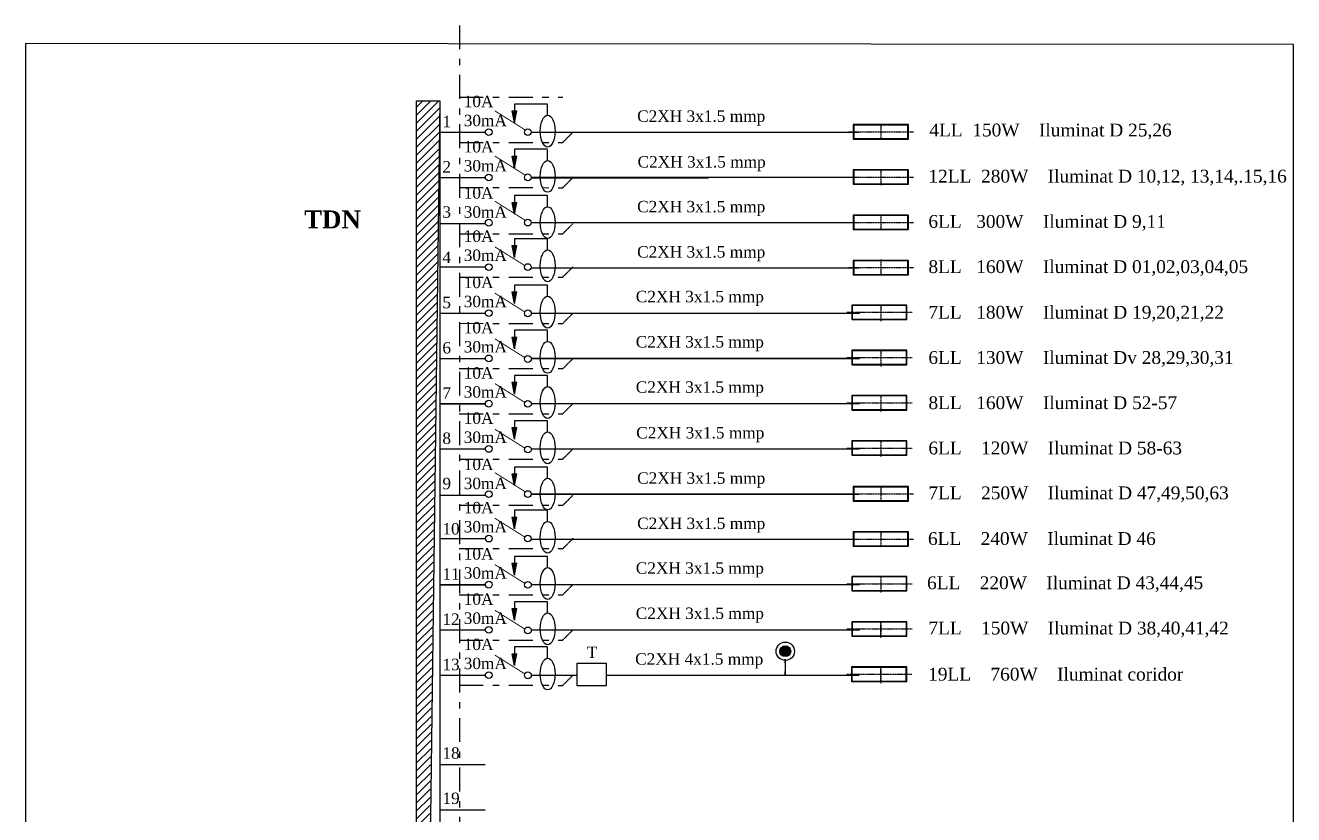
# Model space of a CAD drawing. Header units: inches. Extents: x -369701 to 85886, y 28217 to 66726.
# Drawn here: x -333952 to -319936, y 44294 to 53017 of the extents above; entities that cross this region are included whole.
import ezdxf

# ---------------------------------------------------------------- set-up
doc = ezdxf.new("R2010")
doc.units = ezdxf.units.IN
doc.header["$MEASUREMENT"] = 0
for name, pattern in [('DASHDOTX2', [50.8, 25.4, -12.7, 0, -12.7]), ('DOUBLE_DASHED', [1.093611, 0.529167, -0.211667, 0.141111, -0.211667]), ('VERDECKT2_S2', [0.135, 0.1, -0.035])]:
    doc.linetypes.add(name, pattern=pattern)
doc.layers.add('Circuite', color=7, linetype='Continuous', lineweight=25)
doc.layers.add('Circuite incendiu', color=1, linetype='Continuous', lineweight=25)
doc.layers.add('circuite iluminat normal', color=7, linetype='Continuous')
doc.layers.add('ELECTRICAL', color=7, linetype='Continuous')
doc.styles.get("Standard").update_dxf_attribs({"font": 'arial.ttf'})

msp = doc.modelspace()

# ---------------------------------------------------------------- hatches: boundary and pattern name
at = {"layer": 'Circuite', "linetype": 'Continuous'}
h = msp.add_hatch(color=256, dxfattribs=at)
h.paths.add_polyline_path([(-328547, 51942), (-328547, 52072), (-328573, 52072)])
h.paths.add_polyline_path([(-328521, 52072), (-328547, 52072), (-328547, 51942)])
h = msp.add_hatch(color=256, dxfattribs=at)
h.paths.add_polyline_path([(-328547, 51942), (-328547, 52072), (-328573, 52072)])
h.paths.add_polyline_path([(-328521, 52072), (-328547, 52072), (-328547, 51942)])
h = msp.add_hatch(color=256, dxfattribs=at)
h.paths.add_polyline_path([(-328547, 51442), (-328547, 51572), (-328573, 51572)])
h.paths.add_polyline_path([(-328521, 51572), (-328547, 51572), (-328547, 51442)])
h = msp.add_hatch(color=256, dxfattribs=at)
h.paths.add_polyline_path([(-328547, 51442), (-328547, 51572), (-328573, 51572)])
h.paths.add_polyline_path([(-328521, 51572), (-328547, 51572), (-328547, 51442)])
h = msp.add_hatch(color=256, dxfattribs=at)
h.paths.add_polyline_path([(-328547, 50931), (-328547, 51061), (-328573, 51061)])
h.paths.add_polyline_path([(-328521, 51061), (-328547, 51061), (-328547, 50931)])
h = msp.add_hatch(color=256, dxfattribs=at)
h.paths.add_polyline_path([(-328547, 50931), (-328547, 51061), (-328573, 51061)])
h.paths.add_polyline_path([(-328521, 51061), (-328547, 51061), (-328547, 50931)])
h = msp.add_hatch(color=256, dxfattribs=at)
h.paths.add_polyline_path([(-328547, 50453), (-328547, 50583), (-328573, 50583)])
h.paths.add_polyline_path([(-328521, 50583), (-328547, 50583), (-328547, 50453)])
h = msp.add_hatch(color=256, dxfattribs=at)
h.paths.add_polyline_path([(-328547, 50453), (-328547, 50583), (-328573, 50583)])
h.paths.add_polyline_path([(-328521, 50583), (-328547, 50583), (-328547, 50453)])
h = msp.add_hatch(color=256, dxfattribs=at)
h.paths.add_polyline_path([(-328547, 49942), (-328547, 50072), (-328573, 50072)])
h.paths.add_polyline_path([(-328521, 50072), (-328547, 50072), (-328547, 49942)])
h = msp.add_hatch(color=256, dxfattribs=at)
h.paths.add_polyline_path([(-328547, 49942), (-328547, 50072), (-328573, 50072)])
h.paths.add_polyline_path([(-328521, 50072), (-328547, 50072), (-328547, 49942)])
h = msp.add_hatch(color=256, dxfattribs=at)
h.paths.add_polyline_path([(-328547, 49442), (-328547, 49572), (-328573, 49572)])
h.paths.add_polyline_path([(-328521, 49572), (-328547, 49572), (-328547, 49442)])
h = msp.add_hatch(color=256, dxfattribs=at)
h.paths.add_polyline_path([(-328547, 49442), (-328547, 49572), (-328573, 49572)])
h.paths.add_polyline_path([(-328521, 49572), (-328547, 49572), (-328547, 49442)])
h = msp.add_hatch(color=256, dxfattribs=at)
h.paths.add_polyline_path([(-328547, 48942), (-328547, 49072), (-328573, 49072)])
h.paths.add_polyline_path([(-328521, 49072), (-328547, 49072), (-328547, 48942)])
h = msp.add_hatch(color=256, dxfattribs=at)
h.paths.add_polyline_path([(-328547, 48942), (-328547, 49072), (-328573, 49072)])
h.paths.add_polyline_path([(-328521, 49072), (-328547, 49072), (-328547, 48942)])
h = msp.add_hatch(color=256, dxfattribs=at)
h.paths.add_polyline_path([(-328547, 48442), (-328547, 48572), (-328573, 48572)])
h.paths.add_polyline_path([(-328521, 48572), (-328547, 48572), (-328547, 48442)])
h = msp.add_hatch(color=256, dxfattribs=at)
h.paths.add_polyline_path([(-328547, 48442), (-328547, 48572), (-328573, 48572)])
h.paths.add_polyline_path([(-328521, 48572), (-328547, 48572), (-328547, 48442)])
h = msp.add_hatch(color=256, dxfattribs=at)
h.paths.add_polyline_path([(-328547, 47931), (-328547, 48061), (-328573, 48061)])
h.paths.add_polyline_path([(-328521, 48061), (-328547, 48061), (-328547, 47931)])
h = msp.add_hatch(color=256, dxfattribs=at)
h.paths.add_polyline_path([(-328547, 47931), (-328547, 48061), (-328573, 48061)])
h.paths.add_polyline_path([(-328521, 48061), (-328547, 48061), (-328547, 47931)])
h = msp.add_hatch(color=256, dxfattribs=at)
h.paths.add_polyline_path([(-328547, 47453), (-328547, 47583), (-328573, 47583)])
h.paths.add_polyline_path([(-328521, 47583), (-328547, 47583), (-328547, 47453)])
h = msp.add_hatch(color=256, dxfattribs=at)
h.paths.add_polyline_path([(-328547, 47453), (-328547, 47583), (-328573, 47583)])
h.paths.add_polyline_path([(-328521, 47583), (-328547, 47583), (-328547, 47453)])
h = msp.add_hatch(color=256, dxfattribs=at)
h.paths.add_polyline_path([(-328547, 46942), (-328547, 47072), (-328573, 47072)])
h.paths.add_polyline_path([(-328521, 47072), (-328547, 47072), (-328547, 46942)])
h = msp.add_hatch(color=256, dxfattribs=at)
h.paths.add_polyline_path([(-328547, 46942), (-328547, 47072), (-328573, 47072)])
h.paths.add_polyline_path([(-328521, 47072), (-328547, 47072), (-328547, 46942)])
h = msp.add_hatch(color=256, dxfattribs=at)
h.paths.add_polyline_path([(-328547, 46442), (-328547, 46572), (-328573, 46572)])
h.paths.add_polyline_path([(-328521, 46572), (-328547, 46572), (-328547, 46442)])
h = msp.add_hatch(color=256, dxfattribs=at)
h.paths.add_polyline_path([(-328547, 46442), (-328547, 46572), (-328573, 46572)])
h.paths.add_polyline_path([(-328521, 46572), (-328547, 46572), (-328547, 46442)])
at = {"layer": 'Circuite'}
msp.add_hatch(color=256, dxfattribs=at).paths.add_polyline_path([(-325494, 46100, 1), (-325614, 46100, 1)])
at = {"layer": 'Circuite', "linetype": 'Continuous'}
h = msp.add_hatch(color=256, dxfattribs=at)
h.paths.add_polyline_path([(-328547, 45942), (-328547, 46072), (-328573, 46072)])
h.paths.add_polyline_path([(-328521, 46072), (-328547, 46072), (-328547, 45942)])
h = msp.add_hatch(color=256, dxfattribs=at)
h.paths.add_polyline_path([(-328547, 45942), (-328547, 46072), (-328573, 46072)])
h.paths.add_polyline_path([(-328521, 46072), (-328547, 46072), (-328547, 45942)])
at = {"layer": 'Circuite incendiu'}
h = msp.add_hatch(dxfattribs=at)
h.set_pattern_fill('ANSI31', scale=500, style=0)
h.set_pattern_definition([(45, (-1924392.83, -1145257.324), (-44.1941738, 44.1941738), [])])
h.paths.add_polyline_path([(-329373, 52183), (-329628, 52183), (-329628, 33655)])

# ---------------------------------------------------------------- linework, layer by layer
at = {"color": 1, "linetype": 'DASHDOTX2', "ltscale": 0.05}
for p, q in [((-324498, 51928), (-324498, 51751)), ((-324860, 51840), (-324137, 51840)), ((-324860, 51340), (-324137, 51340)), ((-324498, 51428), (-324498, 51251)), ((-324498, 50928), (-324498, 50751)), ((-324860, 50840), (-324137, 50840)), ((-324860, 50340), (-324137, 50340)), ((-324498, 50428), (-324498, 50251)), ((-324498, 49924), (-324498, 49747)), ((-324875, 49846), (-324152, 49846)), ((-324875, 49346), (-324152, 49346)), ((-324499, 49424), (-324499, 49247)), ((-324498, 48924), (-324498, 48747)), ((-324875, 48846), (-324152, 48846)), ((-324499, 48424), (-324499, 48247)), ((-324875, 48346), (-324152, 48346)), ((-324860, 47840), (-324137, 47840)), ((-324498, 47928), (-324498, 47751)), ((-324498, 47428), (-324498, 47251)), ((-324860, 47340), (-324137, 47340)), ((-324875, 46846), (-324152, 46846)), ((-324498, 46924), (-324498, 46747)), ((-324502, 46424), (-324502, 46247)), ((-324499, 46424), (-324499, 46247)), ((-324875, 46346), (-324152, 46346)), ((-324878, 45846), (-324155, 45846)), ((-324502, 45924), (-324502, 45747)), ((-324498, 45924), (-324498, 45747))]:
    msp.add_line(p, q, dxfattribs=at)
for points in [[(-324803, 51760), (-324193, 51760), (-324193, 51920), (-324803, 51920)], [(-324798, 51765), (-324198, 51765), (-324198, 51915), (-324798, 51915)], [(-324803, 51260), (-324193, 51260), (-324193, 51420), (-324803, 51420)], [(-324798, 51265), (-324198, 51265), (-324198, 51415), (-324798, 51415)], [(-324803, 50760), (-324193, 50760), (-324193, 50920), (-324803, 50920)], [(-324798, 50765), (-324198, 50765), (-324198, 50915), (-324798, 50915)], [(-324803, 50260), (-324193, 50260), (-324193, 50420), (-324803, 50420)], [(-324798, 50265), (-324198, 50265), (-324198, 50415), (-324798, 50415)], [(-324819, 49766), (-324209, 49766), (-324209, 49926), (-324819, 49926)], [(-324814, 49771), (-324214, 49771), (-324214, 49921), (-324814, 49921)], [(-324819, 49266), (-324209, 49266), (-324209, 49426), (-324819, 49426)], [(-324814, 49271), (-324214, 49271), (-324214, 49421), (-324814, 49421)], [(-324819, 48766), (-324209, 48766), (-324209, 48926), (-324819, 48926)], [(-324814, 48771), (-324214, 48771), (-324214, 48921), (-324814, 48921)], [(-324819, 48266), (-324209, 48266), (-324209, 48426), (-324819, 48426)], [(-324814, 48271), (-324214, 48271), (-324214, 48421), (-324814, 48421)], [(-324803, 47760), (-324193, 47760), (-324193, 47920), (-324803, 47920)], [(-324798, 47765), (-324198, 47765), (-324198, 47915), (-324798, 47915)], [(-324803, 47260), (-324193, 47260), (-324193, 47420), (-324803, 47420)], [(-324798, 47265), (-324198, 47265), (-324198, 47415), (-324798, 47415)], [(-324819, 46766), (-324209, 46766), (-324209, 46926), (-324819, 46926)], [(-324814, 46771), (-324214, 46771), (-324214, 46921), (-324814, 46921)], [(-324819, 46266), (-324209, 46266), (-324209, 46426), (-324819, 46426)], [(-324814, 46271), (-324214, 46271), (-324214, 46421), (-324814, 46421)], [(-324822, 45766), (-324212, 45766), (-324212, 45926), (-324822, 45926)], [(-324817, 45771), (-324217, 45771), (-324217, 45921), (-324817, 45921)]]:
    msp.add_lwpolyline(points, close=True)
at = {"layer": 'Circuite', "linetype": 'DOUBLE_DASHED', "ltscale": 500}
msp.add_line((-329153, 53017), (-329153, 32097), dxfattribs=at)
at = {"layer": 'Circuite', "linetype": 'Continuous'}
for p, q in [((-328547, 52147), (-328547, 51942)), ((-328183, 52147), (-328547, 52147)), ((-328183, 52026), (-328183, 52146)), ((-328573, 52072), (-328521, 52072)), ((-328547, 51942), (-328573, 52072)), ((-328573, 52072), (-328521, 52072)), ((-328547, 51942), (-328521, 52072)), ((-328547, 51942), (-328521, 52072)), ((-328547, 51647), (-328547, 51442)), ((-328183, 51647), (-328547, 51647)), ((-328183, 51526), (-328183, 51646)), ((-328573, 51572), (-328521, 51572)), ((-328547, 51442), (-328573, 51572)), ((-328573, 51572), (-328521, 51572)), ((-328547, 51442), (-328521, 51572)), ((-328547, 51442), (-328521, 51572)), ((-328573, 51061), (-328521, 51061)), ((-328547, 50931), (-328573, 51061)), ((-328573, 51061), (-328521, 51061)), ((-328547, 51136), (-328547, 50931)), ((-328183, 51136), (-328547, 51136)), ((-328547, 50931), (-328521, 51061)), ((-328547, 50931), (-328521, 51061)), ((-328183, 51015), (-328183, 51135)), ((-328547, 50658), (-328547, 50452)), ((-328183, 50658), (-328547, 50658)), ((-328183, 50536), (-328183, 50657)), ((-328573, 50583), (-328521, 50583)), ((-328547, 50453), (-328573, 50583)), ((-328573, 50583), (-328521, 50583)), ((-328547, 50453), (-328521, 50583)), ((-328547, 50453), (-328521, 50583)), ((-328573, 50072), (-328521, 50072)), ((-328547, 49942), (-328573, 50072)), ((-328573, 50072), (-328521, 50072)), ((-328547, 50147), (-328547, 49942)), ((-328183, 50147), (-328547, 50147)), ((-328547, 49942), (-328521, 50072)), ((-328547, 49942), (-328521, 50072)), ((-328183, 50026), (-328183, 50146)), ((-328547, 49647), (-328547, 49442)), ((-328183, 49647), (-328547, 49647)), ((-328183, 49526), (-328183, 49646)), ((-328573, 49572), (-328521, 49572)), ((-328547, 49442), (-328573, 49572)), ((-328573, 49572), (-328521, 49572)), ((-328547, 49442), (-328521, 49572)), ((-328547, 49442), (-328521, 49572)), ((-328573, 49072), (-328521, 49072)), ((-328547, 48942), (-328573, 49072)), ((-328573, 49072), (-328521, 49072)), ((-328547, 49147), (-328547, 48942)), ((-328183, 49147), (-328547, 49147)), ((-328547, 48942), (-328521, 49072)), ((-328547, 48942), (-328521, 49072)), ((-328183, 49026), (-328183, 49146)), ((-328547, 48647), (-328547, 48442)), ((-328183, 48647), (-328547, 48647)), ((-328183, 48526), (-328183, 48646)), ((-328573, 48572), (-328521, 48572)), ((-328547, 48442), (-328573, 48572)), ((-328573, 48572), (-328521, 48572)), ((-328547, 48442), (-328521, 48572)), ((-328547, 48442), (-328521, 48572)), ((-328547, 48136), (-328547, 47931)), ((-328183, 48136), (-328547, 48136)), ((-328183, 48015), (-328183, 48135)), ((-328573, 48061), (-328521, 48061)), ((-328547, 47931), (-328573, 48061)), ((-328573, 48061), (-328521, 48061)), ((-328547, 47931), (-328521, 48061)), ((-328547, 47931), (-328521, 48061)), ((-328547, 47658), (-328547, 47452)), ((-328183, 47658), (-328547, 47658)), ((-328183, 47536), (-328183, 47657)), ((-328573, 47583), (-328521, 47583)), ((-328547, 47453), (-328573, 47583)), ((-328573, 47583), (-328521, 47583)), ((-328547, 47453), (-328521, 47583)), ((-328547, 47453), (-328521, 47583)), ((-328547, 47147), (-328547, 46942)), ((-328183, 47147), (-328547, 47147)), ((-328183, 47026), (-328183, 47146)), ((-328573, 47072), (-328521, 47072)), ((-328547, 46942), (-328573, 47072)), ((-328573, 47072), (-328521, 47072)), ((-328547, 46942), (-328521, 47072)), ((-328547, 46942), (-328521, 47072)), ((-328573, 46572), (-328521, 46572)), ((-328547, 46442), (-328573, 46572)), ((-328573, 46572), (-328521, 46572)), ((-328547, 46647), (-328547, 46442)), ((-328183, 46647), (-328547, 46647)), ((-328547, 46442), (-328521, 46572)), ((-328547, 46442), (-328521, 46572)), ((-328183, 46526), (-328183, 46646)), ((-328547, 46147), (-328547, 45942)), ((-328183, 46147), (-328547, 46147)), ((-328183, 46026), (-328183, 46146)), ((-328573, 46072), (-328521, 46072)), ((-328547, 45942), (-328573, 46072)), ((-328573, 46072), (-328521, 46072)), ((-328547, 45942), (-328521, 46072)), ((-328547, 45942), (-328521, 46072))]:
    msp.add_line(p, q, dxfattribs=at)
msp.add_lwpolyline([(-319936, 28227), (-319936, 52805), (-333951, 52815), (-333952, 28227)], close=True, dxfattribs=at)
at = {"layer": 'Circuite'}
msp.add_lwpolyline([(-329628, 52183), (-329373, 52183), (-329373, 32065), (-329628, 32065)], close=True, dxfattribs=at)
for radius in [101, 59.9]:
    msp.add_circle((-325554, 46100), radius, dxfattribs=at)
at = {"layer": 'Circuite', "linetype": 'Continuous'}
for centre in [(-328180, 51848), (-328180, 51348), (-328180, 50837), (-328180, 50359), (-328180, 49848), (-328180, 49348), (-328180, 48848), (-328180, 48348), (-328180, 47837), (-328180, 47359), (-328180, 46848), (-328180, 46348), (-328180, 45848)]:
    msp.add_ellipse(centre, major_axis=(0, 176), ratio=0.466655, dxfattribs=at)
at = {"layer": 'circuite iluminat normal', "linetype": 'VERDECKT2_S2', "ltscale": 2000, "const_width": 15}
msp.add_lwpolyline([(-325555, 45835, 0.001415), (-325555, 46013)], format="xyb", dxfattribs=at)
at = {"layer": 'circuite iluminat normal'}
msp.add_lwpolyline([(-327855, 45970), (-327533, 45970), (-327533, 45716), (-327855, 45716)], close=True, dxfattribs=at)
at = {"layer": 'ELECTRICAL', "linetype": 'Continuous'}
msp.add_line((-329373, 52183), (-329628, 32065), dxfattribs=at)
at = {"layer": 'ELECTRICAL', "linetype": 'DOUBLE_DASHED', "ltscale": 500}
for p, q in [((-329156, 52224), (-328013, 52223)), ((-329156, 51724), (-328013, 51723)), ((-329156, 51224), (-328013, 51223)), ((-329156, 50713), (-328013, 50713)), ((-329156, 50235), (-328013, 50234)), ((-329156, 49724), (-328013, 49723)), ((-329156, 49224), (-328013, 49223)), ((-329157, 48724), (-328165, 48724)), ((-329156, 48724), (-328013, 48723)), ((-329156, 48224), (-328013, 48223)), ((-329156, 47713), (-328013, 47713)), ((-329156, 47235), (-328013, 47234)), ((-329156, 46724), (-328013, 46723)), ((-329156, 46224), (-328013, 46223)), ((-329157, 45724), (-328165, 45724)), ((-329156, 45724), (-328013, 45723))]:
    msp.add_line(p, q, dxfattribs=at)
at = {"layer": 'ELECTRICAL', "linetype": 'DOUBLE_DASHED'}
for p, q in [((-328013, 51723), (-327899, 51837)), ((-328013, 51223), (-327899, 51337)), ((-328013, 50713), (-327899, 50826)), ((-328013, 50234), (-327899, 50348)), ((-328013, 49723), (-327899, 49837)), ((-328013, 49223), (-327899, 49337)), ((-328013, 48723), (-327899, 48837)), ((-328013, 48223), (-327899, 48337)), ((-328013, 47713), (-327899, 47826)), ((-328013, 47234), (-327899, 47348)), ((-328013, 46723), (-327899, 46837)), ((-328013, 46223), (-327899, 46337)), ((-328013, 45723), (-327899, 45837))]:
    msp.add_line(p, q, dxfattribs=at)
at = {"layer": 'ELECTRICAL', "linetype": 'Continuous', "flags": 128}
for points, const_width in [([(-328429, 51862), (-328764, 52073)], 10.1), ([(-328429, 51862), (-328764, 52073)], 10.1), ([(-329376, 51834), (-328868, 51834)], 15.2), ([(-329376, 51834), (-328868, 51834)], 15.2), ([(-329376, 51834), (-328868, 51834)], 15.2), ([(-329376, 51834), (-328868, 51834)], 15.2), ([(-328363, 51836), (-324733, 51836)], 15.2), ([(-328429, 51362), (-328764, 51573)], 10.1), ([(-328429, 51362), (-328764, 51573)], 10.1), ([(-329376, 51334), (-328868, 51334)], 15.2), ([(-328363, 51336), (-324733, 51336)], 15.2), ([(-328361, 51332), (-326400, 51332)], 15.2), ([(-328429, 50863), (-328764, 51074)], 10.1), ([(-328429, 50863), (-328764, 51074)], 10.1), ([(-329376, 50824), (-328868, 50824)], 15.2), ([(-328363, 50836), (-324733, 50836)], 15.2), ([(-327621, 50836), (-324733, 50836)], 15.2), ([(-328428, 50359), (-328764, 50570)], 10.1), ([(-328428, 50359), (-328764, 50570)], 10.1), ([(-329376, 50345), (-328868, 50345)], 15.2), ([(-328363, 50336), (-324733, 50336)], 15.2), ([(-327621, 50336), (-324733, 50336)], 15.2), ([(-328428, 49847), (-328764, 50058)], 10.1), ([(-328428, 49847), (-328764, 50058)], 10.1), ([(-329376, 49834), (-328868, 49834)], 15.2), ([(-328363, 49835), (-324733, 49835)], 15.2), ([(-327621, 49835), (-324733, 49835)], 15.2), ([(-328428, 49342), (-328763, 49553)], 10.1), ([(-328428, 49342), (-328763, 49553)], 10.1), ([(-329376, 49334), (-328868, 49334)], 15.2), ([(-328363, 49335), (-324733, 49335)], 15.2), ([(-327621, 49335), (-324733, 49335)], 15.2), ([(-328428, 48847), (-328764, 49058)], 10.1), ([(-328428, 48847), (-328764, 49058)], 10.1), ([(-329376, 48834), (-328868, 48834)], 15.2), ([(-328363, 48835), (-324733, 48835)], 15.2), ([(-327621, 48835), (-324733, 48835)], 15.2), ([(-328428, 48342), (-328763, 48553)], 10.1), ([(-328428, 48342), (-328763, 48553)], 10.1), ([(-329376, 48334), (-328868, 48334)], 15.2), ([(-328363, 48335), (-324733, 48335)], 15.2), ([(-327621, 48335), (-324733, 48335)], 15.2), ([(-328429, 47863), (-328764, 48074)], 10.1), ([(-328429, 47863), (-328764, 48074)], 10.1), ([(-329376, 47824), (-328868, 47824)], 15.2), ([(-328363, 47836), (-324733, 47836)], 15.2), ([(-327621, 47836), (-324733, 47836)], 15.2), ([(-328428, 47359), (-328764, 47570)], 10.1), ([(-328428, 47359), (-328764, 47570)], 10.1), ([(-329376, 47345), (-328868, 47345)], 15.2), ([(-328363, 47336), (-324733, 47336)], 15.2), ([(-327621, 47336), (-324733, 47336)], 15.2), ([(-328428, 46847), (-328764, 47058)], 10.1), ([(-328428, 46847), (-328764, 47058)], 10.1), ([(-329376, 46834), (-328868, 46834)], 15.2), ([(-328363, 46835), (-324733, 46835)], 15.2), ([(-327621, 46835), (-324733, 46835)], 15.2), ([(-328428, 46342), (-328763, 46553)], 10.1), ([(-328428, 46342), (-328763, 46553)], 10.1), ([(-329376, 46334), (-328868, 46334)], 15.2), ([(-328363, 46335), (-324733, 46335)], 15.2), ([(-327621, 46335), (-324733, 46335)], 15.2), ([(-328428, 45847), (-328764, 46058)], 10.1), ([(-328428, 45847), (-328764, 46058)], 10.1), ([(-329376, 45834), (-328868, 45834)], 15.2), ([(-328366, 45835), (-327855, 45835)], 15.2), ([(-327533, 45835), (-324736, 45835)], 15.2), ([(-327533, 45835), (-324736, 45835)], 15.2), ([(-329376, 44845), (-328867, 44845)], 15.2), ([(-329376, 44345), (-328867, 44345)], 15.2)]:
    msp.add_lwpolyline(points, dxfattribs=dict(at, const_width=const_width))
at = {"layer": 'ELECTRICAL', "linetype": 'Continuous'}
for centre in [(-328831, 51836), (-328831, 51836), (-328399, 51837), (-328831, 51336), (-328831, 51336), (-328399, 51337), (-328831, 50836), (-328831, 50836), (-328399, 50837), (-328830, 50345), (-328399, 50346), (-328831, 49836), (-328398, 49834), (-328831, 49336), (-328398, 49330), (-328831, 48836), (-328398, 48834), (-328831, 48336), (-328398, 48330), (-328831, 47836), (-328831, 47836), (-328399, 47837), (-328830, 47345), (-328399, 47346), (-328831, 46836), (-328398, 46834), (-328831, 46336), (-328398, 46330), (-328831, 45836), (-328398, 45834)]:
    msp.add_circle(centre, 37.2, dxfattribs=at)

# ---------------------------------------------------------------- texts
at = {"layer": 'Circuite', "linetype": 'Continuous', "char_height": 126.25, "width": 407.03, "attachment_point": 1}
for s, insert in [('{\\fTimes New Roman|b0|i0|c0|p18;10A\\P30mA}', (-329107, 52239)), ('{\\fTimes New Roman|b0|i0|c0|p18;10A\\P30mA}', (-329107, 51739)), ('{\\fTimes New Roman|b0|i0|c0|p18;10A\\P30mA}', (-329107, 51228)), ('{\\fTimes New Roman|b0|i0|c0|p18;10A\\P30mA}', (-329107, 50750)), ('{\\fTimes New Roman|b0|i0|c0|p18;10A\\P30mA}', (-329107, 50239)), ('{\\fTimes New Roman|b0|i0|c0|p18;10A\\P30mA}', (-329107, 49739)), ('{\\fTimes New Roman|b0|i0|c0|p18;10A\\P30mA}', (-329107, 49239)), ('{\\fTimes New Roman|b0|i0|c0|p18;10A\\P30mA}', (-329107, 48739)), ('{\\fTimes New Roman|b0|i0|c0|p18;10A\\P30mA}', (-329107, 48228)), ('{\\fTimes New Roman|b0|i0|c0|p18;10A\\P30mA}', (-329107, 47750)), ('{\\fTimes New Roman|b0|i0|c0|p18;10A\\P30mA}', (-329107, 47239)), ('{\\fTimes New Roman|b0|i0|c0|p18;10A\\P30mA}', (-329107, 46739)), ('{\\fTimes New Roman|b0|i0|c0|p18;10A\\P30mA}', (-329107, 46239)), ('{\\fTimes New Roman|b0|i0|c0|p18;  T}', (-327843, 46151))]:
    msp.add_mtext(s, dxfattribs=dict(at, insert=insert))
at = {"layer": 'ELECTRICAL', "linetype": 'Continuous', "attachment_point": 1}
for s, insert, char_height, width in [('{\\fTimes New Roman|b0|i0|c0|p18;1}', (-329343, 52017), 126.38, 407.44), ('{\\fTimes New Roman|b0|i0|c0|p18;2}', (-329343, 51517), 126.38, 407.44), ('{\\fTimes New Roman|b0|i0|c0|p18;3}', (-329343, 51017), 126.38, 407.44), ('{\\fTimes New Roman|b1|i0|c0|p18;TDN}', (-330871, 50971), 196.58, 477.25), ('{\\fTimes New Roman|b0|i0|c0|p18;4}', (-329343, 50517), 126.38, 407.44), ('{\\fTimes New Roman|b0|i0|c0|p18;5}', (-329343, 50017), 126.38, 407.44), ('{\\fTimes New Roman|b0|i0|c0|p18;6}', (-329343, 49517), 126.38, 407.44), ('{\\fTimes New Roman|b0|i0|c0|p18;7}', (-329343, 49017), 126.38, 407.44), ('{\\fTimes New Roman|b0|i0|c0|p18;8}', (-329343, 48517), 126.38, 407.44), ('{\\fTimes New Roman|b0|i0|c0|p18;9}', (-329343, 48017), 126.38, 407.44), ('{\\fTimes New Roman|b0|i0|c0|p18;10}', (-329343, 47517), 126.38, 407.44), ('{\\fTimes New Roman|b0|i0|c0|p18;11}', (-329343, 47017), 126.38, 407.44), ('{\\fTimes New Roman|b0|i0|c0|p18;12}', (-329343, 46517), 126.38, 407.44), ('{\\fTimes New Roman|b0|i0|c0|p18;13}', (-329343, 46017), 126.38, 407.44), ('{\\fTimes New Roman|b0|i0|c0|p18;18}', (-329343, 45038), 126.38, 407.44), ('{\\fTimes New Roman|b0|i0|c0|p18;19}', (-329343, 44538), 126.38, 407.44)]:
    msp.add_mtext(s, dxfattribs=dict(at, insert=insert, char_height=char_height, width=width))
at = {"layer": 'ELECTRICAL', "linetype": 'DOUBLE_DASHED', "attachment_point": 1}
for s, insert, char_height, width in [('{\\fTimes New Roman|b0|i0|c0|p18;C2XH 3x1.5 mmp}', (-327191, 52077), 126.38, 2813.98), ('{\\fTimes New Roman|b0|i0|c0|p18;4LL  150W    Iluminat D 25,26}', (-323962, 51931), 141.54, 8555.18), ('{\\fTimes New Roman|b0|i0|c0|p18;C2XH 3x1.5 mmp}', (-327186, 51572), 126.38, 2813.98), ('{\\fTimes New Roman|b0|i0|c0|p18;12LL  280W    Iluminat D 10,12, 13,14,.15,16}', (-323972, 51421), 141.54, 8555.18), ('{\\fTimes New Roman|b0|i0|c0|p18;C2XH 3x1.5 mmp}', (-327191, 51077), 126.38, 2813.98), ('{\\fTimes New Roman|b0|i0|c0|p18;6LL   300W    Iluminat D 9,11}', (-323972, 50921), 141.54, 8555.18), ('{\\fTimes New Roman|b0|i0|c0|p18;C2XH 3x1.5 mmp}', (-327191, 50577), 126.38, 2813.98), ('{\\fTimes New Roman|b0|i0|c0|p18;8LL   160W    Iluminat D 01,02,03,04,05}', (-323972, 50421), 141.54, 8555.18), ('{\\fTimes New Roman|b0|i0|c0|p18;C2XH 3x1.5 mmp}', (-327206, 50083), 126.38, 2813.98), ('{\\fTimes New Roman|b0|i0|c0|p18;7LL   180W    Iluminat D 19,20,21,22}', (-323972, 49917), 141.54, 8555.18), ('{\\fTimes New Roman|b0|i0|c0|p18;C2XH 3x1.5 mmp}', (-327206, 49583), 126.38, 2813.98), ('\\pxt18,19;{\\fTimes New Roman|b0|i0|c0|p18;6LL   130W    Iluminat Dv 28,29,30,31}', (-323972, 49417), 141.54, 8555.18), ('{\\fTimes New Roman|b0|i0|c0|p18;C2XH 3x1.5 mmp}', (-327206, 49083), 126.38, 2813.98), ('{\\fTimes New Roman|b0|i0|c0|p18;8LL   160W    Iluminat D 52-57}', (-323972, 48917), 141.54, 8555.18), ('{\\fTimes New Roman|b0|i0|c0|p18;C2XH 3x1.5 mmp}', (-327201, 48578), 126.38, 2813.98), ('{\\fTimes New Roman|b0|i0|c0|p18;6LL    120W    Iluminat D 58-63}', (-323972, 48417), 141.54, 8555.18), ('{\\fTimes New Roman|b0|i0|c0|p18;C2XH 3x1.5 mmp}', (-327191, 48077), 126.38, 2813.98), ('\\pxt6;{\\fTimes New Roman|b0|i0|c0|p18;7LL    250W    Iluminat D 47,49,50,63}', (-323972, 47921), 141.54, 8555.18), ('{\\fTimes New Roman|b0|i0|c0|p18;C2XH 3x1.5 mmp}', (-327191, 47577), 126.38, 2813.98), ('{\\fTimes New Roman|b0|i0|c0|p18;6LL    240W    Iluminat D 46}', (-323977, 47416), 141.54, 8555.18), ('{\\fTimes New Roman|b0|i0|c0|p18;C2XH 3x1.5 mmp}', (-327206, 47083), 126.38, 2813.98), ('{\\fTimes New Roman|b0|i0|c0|p18;6LL    220W    Iluminat D 43,44,45}', (-323987, 46927), 141.54, 8555.18), ('{\\fTimes New Roman|b0|i0|c0|p18;C2XH 3x1.5 mmp}', (-327206, 46583), 126.38, 2813.98), ('{\\fTimes New Roman|b0|i0|c0|p18;7LL    150W    Iluminat D 38,40,41,42}', (-323972, 46427), 141.54, 8555.18), ('{\\fTimes New Roman|b0|i0|c0|p18;C2XH 4x1.5 mmp}', (-327213, 46078), 126.38, 2813.98), ('{\\fTimes New Roman|b0|i0|c0|p18;19LL    760W    Iluminat coridor}', (-323975, 45917), 141.54, 8555.18)]:
    msp.add_mtext(s, dxfattribs=dict(at, insert=insert, char_height=char_height, width=width))

doc.saveas('drawing.dxf')
